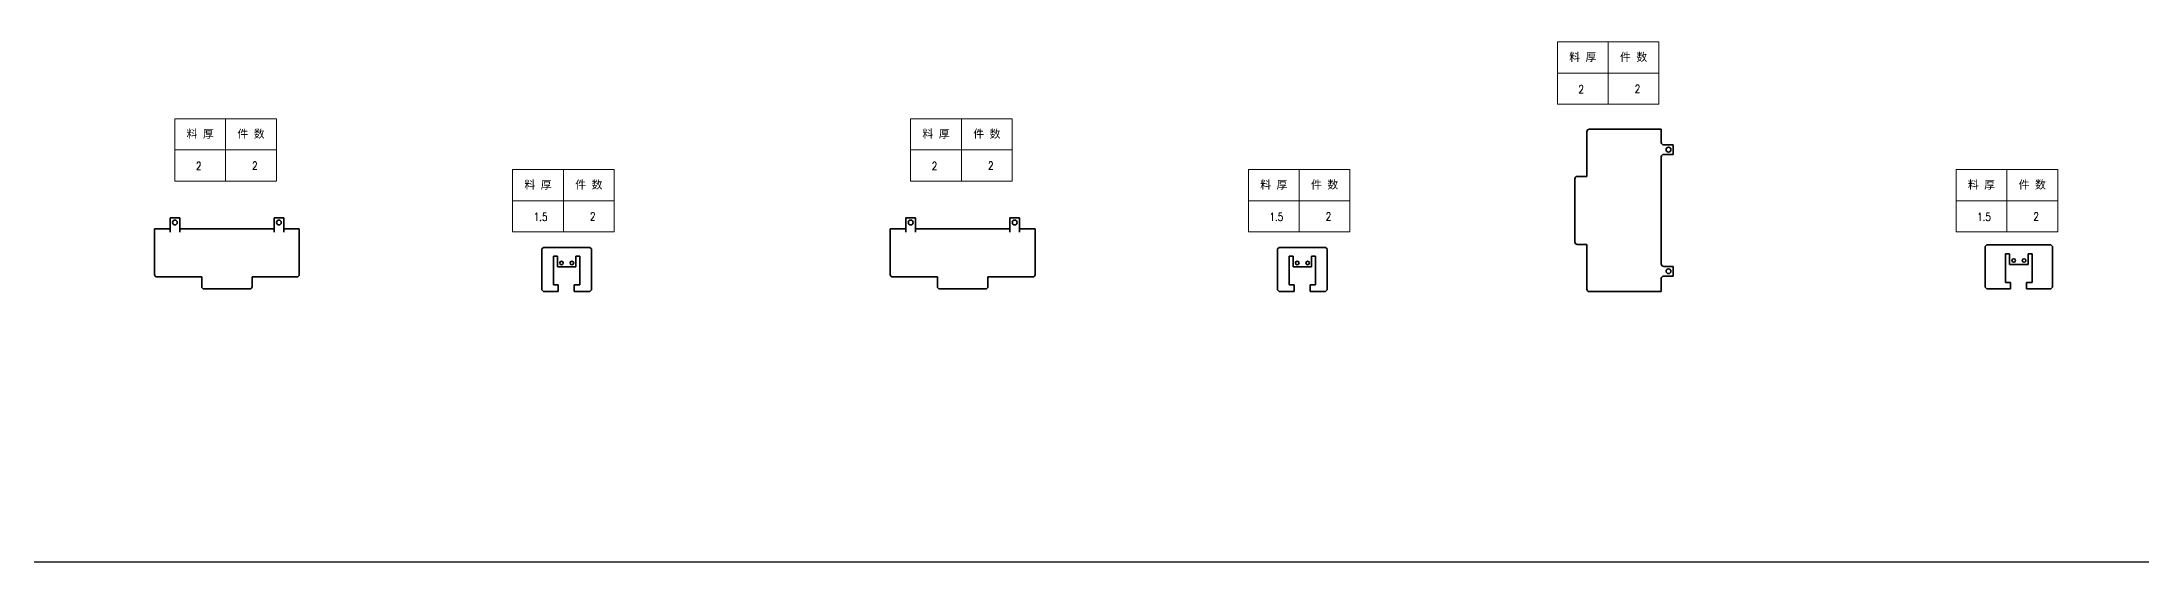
# Model space of a CAD drawing. Header units: millimetres. Extents: x 1201 to 11615, y -7347 to 2307.
# Drawn here: x 3825 to 6448, y 1516 to 2166 of the extents above; entities that cross this region are included whole.
import ezdxf
from ezdxf.enums import TextEntityAlignment as Align

# ---------------------------------------------------------------- set-up
doc = ezdxf.new("R2010")
doc.units = ezdxf.units.MM
doc.linetypes.add('AM_ISO02W050x2', pattern=[3.75, 3, -0.75])
for name, color, linetype, lineweight in [('DIM', 3, 'Continuous', 20), ('DRAWING', 7, 'Continuous', 35), ('HIDDEN', 1, 'AM_ISO02W050x2', 18)]:
    doc.layers.add(name, color=color, linetype=linetype, lineweight=lineweight)
doc.styles.add('DIM', font='romans.shx', dxfattribs={"width": 0.8, "bigfont": 'bigfont.shx'})
doc.styles.get("Standard").update_dxf_attribs({"font": 'arial.ttf'})

# ---------------------------------------------------------------- blocks, each defined once
blk = doc.blocks.new('*T31')
at = {"color": 0, "linetype": 'ByBlock', "lineweight": -2, "transparency": 16777216}
for p, q in [((0, 0), (127, 0)), ((0, 0), (0, -78)), ((63.5, 0), (63.5, -78)), ((127, 0), (127, -78)), ((0, -39), (127, -39)), ((0, -78), (127, -78))]:
    blk.add_line(p, q, dxfattribs=at)
at = {"color": 0, "transparency": 16777216, "char_height": 10, "width": 60.5, "attachment_point": 5}
for s, insert in [('{\\fSimSun|b0|i0|c134|p2;料 厚}', (31.75, -19.5)), ('{\\fSimSun|b0|i0|c134|p2;件 数}', (95.25, -19.5))]:
    blk.add_mtext(s, dxfattribs=dict(at, insert=insert))
blk = doc.blocks.new('拆图参数')
blk.add_blockref('*T31', (-63.5, 78))
at = {"style": 'DIM', "width": 0.8}
blk.add_attdef('6', text='', height=10, dxfattribs=at).set_placement((-37.1, 18.9), align=Align.MIDDLE_LEFT)
blk.add_attdef('1', text='', height=10, dxfattribs=at).set_placement((36.6, 19.3), align=Align.MIDDLE_CENTER)

msp = doc.modelspace()

# ---------------------------------------------------------------- linework, layer by layer
msp.add_line((1201.1, 1515.7), (11530.7, 1515.7))
at = {"layer": 'DRAWING', "lineweight": 35}
for p, q in [((5755.5, 2053.8), (5755.5, 2000.8)), ((5848.5, 2056.8), (5758.5, 2056.8)), ((5848.5, 2022.3), (5848.5, 2000.8)), ((5740.5, 1915.8), (5740.5, 1994.8)), ((5848.5, 1912.8), (5848.5, 1997.8)), ((3984.7, 1946.2), (3996.7, 1946.2)), ((4126.7, 1946.2), (4114.7, 1946.2)), ((4904.3, 1946.2), (4916.3, 1946.2)), ((5046.3, 1946.2), (5034.3, 1946.2)), ((3965.2, 1932.2), (3965.2, 1875.2)), ((4021.2, 1932.2), (3996.7, 1932.2)), ((4087.2, 1932.2), (4024.2, 1932.2)), ((4090.2, 1932.2), (4114.7, 1932.2)), ((4146.2, 1932.2), (4146.2, 1875.2)), ((4884.8, 1932.2), (4884.8, 1875.2)), ((4940.8, 1932.2), (4916.3, 1932.2)), ((5006.8, 1932.2), (4943.8, 1932.2)), ((5009.8, 1932.2), (5034.3, 1932.2)), ((5065.8, 1932.2), (5065.8, 1875.2)), ((4449.4, 1907.1), (4449.4, 1856.1)), ((4509.4, 1909.1), (4451.4, 1909.1)), ((4463.9, 1862.1), (4463.9, 1898.1)), ((4496.9, 1898.1), (4496.9, 1862.1)), ((4511.4, 1856.1), (4511.4, 1907.1)), ((5369, 1907.1), (5369, 1856.1)), ((5429, 1909.1), (5371, 1909.1)), ((5383.5, 1862.1), (5383.5, 1898.1)), ((5416.5, 1898.1), (5416.5, 1862.1)), ((5431, 1856.1), (5431, 1907.1)), ((5755.5, 1856.8), (5755.5, 1909.8)), ((5848.5, 1888.3), (5848.5, 1909.8)), ((6253.4, 1910.2), (6253.4, 1859.2)), ((6335.4, 1912.2), (6255.4, 1912.2)), ((6278.9, 1865.2), (6278.9, 1901.2)), ((6311.9, 1901.2), (6311.9, 1865.2)), ((6337.4, 1859.2), (6337.4, 1910.2)), ((3968.2, 1872.2), (4021.2, 1872.2)), ((4143.2, 1872.2), (4090.2, 1872.2)), ((4491.9, 1884.6), (4468.9, 1884.6)), ((4887.8, 1872.2), (4940.8, 1872.2)), ((5062.8, 1872.2), (5009.8, 1872.2)), ((5411.5, 1884.6), (5388.5, 1884.6)), ((6283.9, 1887.7), (6306.9, 1887.7)), ((4027.2, 1857.2), (4084.2, 1857.2)), ((4946.8, 1857.2), (5003.8, 1857.2)), ((5758.5, 1853.8), (5848.5, 1853.8)), ((6255.4, 1857.2), (6284.9, 1857.2)), ((6304.9, 1857.2), (6335.4, 1857.2))]:
    msp.add_line(p, q, dxfattribs=at)
at = {"layer": 'DRAWING', "lineweight": 35, "ltscale": 0.4125}
for p, q in [((5848.5, 2056.8), (5848.5, 2040.3)), ((5848.5, 1853.8), (5848.5, 1870.3))]:
    msp.add_line(p, q, dxfattribs=at)
at = {"layer": 'DRAWING', "lineweight": 35, "ltscale": 0.3}
for p, q in [((5851.5, 2037.3), (5863.5, 2037.3)), ((5851.5, 2025.3), (5863.5, 2025.3)), ((5863.5, 2025.3), (5863.5, 2037.3)), ((5851.5, 1885.3), (5863.5, 1885.3)), ((5851.5, 1873.3), (5863.5, 1873.3)), ((5863.5, 1885.3), (5863.5, 1873.3))]:
    msp.add_line(p, q, dxfattribs=at)
at = {"layer": 'DRAWING', "lineweight": 35, "ltscale": 0.075}
for p, q in [((5755.5, 1997.8), (5743.5, 1997.8)), ((5755.5, 2000.8), (5755.5, 1997.8)), ((5755.5, 2000.8), (5755.5, 1997.8)), ((5848.5, 2000.8), (5848.5, 1997.8)), ((5848.5, 2000.8), (5848.5, 1997.8)), ((4024.2, 1932.2), (4021.2, 1932.2)), ((4087.2, 1932.2), (4090.2, 1932.2)), ((4943.8, 1932.2), (4940.8, 1932.2)), ((5006.8, 1932.2), (5009.8, 1932.2)), ((5755.5, 1912.8), (5743.5, 1912.8)), ((5755.5, 1912.8), (5755.5, 1909.8)), ((5755.5, 1909.8), (5755.5, 1912.8)), ((5848.5, 1912.8), (5848.5, 1909.8)), ((5848.5, 1909.8), (5848.5, 1912.8)), ((4024.2, 1872.2), (4021.2, 1872.2)), ((4087.2, 1872.2), (4090.2, 1872.2)), ((4943.8, 1872.2), (4940.8, 1872.2)), ((5006.8, 1872.2), (5009.8, 1872.2))]:
    msp.add_line(p, q, dxfattribs=at)
at = {"layer": 'DRAWING', "lineweight": 35, "ltscale": 0.225}
for p, q in [((5752.5, 1997.8), (5743.5, 1997.8)), ((5752.5, 1912.8), (5743.5, 1912.8)), ((4024.2, 1869.2), (4024.2, 1860.2)), ((4087.2, 1869.2), (4087.2, 1860.2)), ((4943.8, 1869.2), (4943.8, 1860.2)), ((5006.8, 1869.2), (5006.8, 1860.2))]:
    msp.add_line(p, q, dxfattribs=at)
at = {"layer": 'DRAWING', "lineweight": 35, "ltscale": 0.05}
for p, q in [((3984.7, 1946.2), (3984.7, 1930.2)), ((3996.7, 1930.2), (3996.7, 1946.2)), ((4114.7, 1930.2), (4114.7, 1946.2)), ((4126.7, 1946.2), (4126.7, 1930.2)), ((4904.3, 1946.2), (4904.3, 1930.2)), ((4916.3, 1930.2), (4916.3, 1946.2)), ((5034.3, 1930.2), (5034.3, 1946.2)), ((5046.3, 1946.2), (5046.3, 1930.2)), ((4021.2, 1932.2), (4023.2, 1932.2)), ((4088.2, 1932.2), (4090.2, 1932.2)), ((4940.8, 1932.2), (4942.8, 1932.2)), ((5007.8, 1932.2), (5009.8, 1932.2)), ((4468.9, 1896.6), (4468.9, 1894.6)), ((4491.9, 1894.6), (4491.9, 1896.6)), ((5388.5, 1896.6), (5388.5, 1894.6)), ((5411.5, 1894.6), (5411.5, 1896.6)), ((6283.9, 1899.7), (6283.9, 1897.7)), ((6306.9, 1897.7), (6306.9, 1899.7)), ((4023.2, 1872.2), (4021.2, 1872.2)), ((4090.2, 1872.2), (4088.2, 1872.2)), ((4942.8, 1872.2), (4940.8, 1872.2)), ((5009.8, 1872.2), (5007.8, 1872.2))]:
    msp.add_line(p, q, dxfattribs=at)
at = {"layer": 'DRAWING', "lineweight": 35, "ltscale": 0.375}
for p, q in [((3984.7, 1928.2), (3984.7, 1946.2)), ((3996.7, 1928.2), (3996.7, 1946.2)), ((4114.7, 1928.2), (4114.7, 1946.2)), ((4126.7, 1928.2), (4126.7, 1946.2)), ((4904.3, 1928.2), (4904.3, 1946.2)), ((4916.3, 1928.2), (4916.3, 1946.2)), ((5034.3, 1928.2), (5034.3, 1946.2)), ((5046.3, 1928.2), (5046.3, 1946.2))]:
    msp.add_line(p, q, dxfattribs=at)
at = {"layer": 'DRAWING', "lineweight": 35, "ltscale": 0.4875}
for p, q in [((3984.7, 1932.2), (3965.2, 1932.2)), ((4126.7, 1932.2), (4146.2, 1932.2)), ((4904.3, 1932.2), (4884.8, 1932.2)), ((5046.3, 1932.2), (5065.8, 1932.2)), ((4489.9, 1854.1), (4509.4, 1854.1)), ((5409.5, 1854.1), (5429, 1854.1))]:
    msp.add_line(p, q, dxfattribs=at)
at = {"layer": 'DRAWING', "lineweight": 35, "ltscale": 0.025}
for p, q in [((4023.2, 1932.2), (4024.2, 1932.2)), ((4087.2, 1932.2), (4088.2, 1932.2)), ((4942.8, 1932.2), (4943.8, 1932.2)), ((5006.8, 1932.2), (5007.8, 1932.2)), ((4023.2, 1872.2), (4024.2, 1872.2)), ((4024.2, 1869.2), (4024.2, 1872.2)), ((4087.2, 1869.2), (4087.2, 1872.2)), ((4088.2, 1872.2), (4087.2, 1872.2)), ((4942.8, 1872.2), (4943.8, 1872.2)), ((4943.8, 1869.2), (4943.8, 1872.2)), ((5006.8, 1869.2), (5006.8, 1872.2)), ((5007.8, 1872.2), (5006.8, 1872.2))]:
    msp.add_line(p, q, dxfattribs=at)
at = {"layer": 'DRAWING', "lineweight": 35, "ltscale": 0.070711}
for p, q in [((4451.4, 1909.1), (4449.4, 1907.1)), ((4511.4, 1907.1), (4509.4, 1909.1)), ((5371, 1909.1), (5369, 1907.1)), ((5431, 1907.1), (5429, 1909.1)), ((6255.4, 1912.2), (6253.4, 1910.2)), ((6337.4, 1910.2), (6335.4, 1912.2)), ((4449.4, 1856.1), (4451.4, 1854.1)), ((4509.4, 1854.1), (4511.4, 1856.1)), ((5369, 1856.1), (5371, 1854.1)), ((5429, 1854.1), (5431, 1856.1)), ((6253.4, 1859.2), (6255.4, 1857.2)), ((6335.4, 1857.2), (6337.4, 1859.2))]:
    msp.add_line(p, q, dxfattribs=at)
at = {"layer": 'DRAWING', "lineweight": 35, "ltscale": 0.125}
for p, q in [((4463.9, 1898.1), (4468.9, 1898.1)), ((4491.9, 1898.1), (4496.9, 1898.1)), ((5383.5, 1898.1), (5388.5, 1898.1)), ((5411.5, 1898.1), (5416.5, 1898.1)), ((6278.9, 1901.2), (6283.9, 1901.2)), ((6306.9, 1901.2), (6311.9, 1901.2))]:
    msp.add_line(p, q, dxfattribs=at)
at = {"layer": 'DRAWING', "lineweight": 35, "ltscale": 0.0375}
for p, q in [((4468.9, 1898.1), (4468.9, 1896.6)), ((4468.9, 1894.6), (4468.9, 1893.1)), ((4491.9, 1896.6), (4491.9, 1898.1)), ((4491.9, 1894.6), (4491.9, 1893.1)), ((5388.5, 1898.1), (5388.5, 1896.6)), ((5388.5, 1894.6), (5388.5, 1893.1)), ((5411.5, 1896.6), (5411.5, 1898.1)), ((5411.5, 1894.6), (5411.5, 1893.1)), ((6283.9, 1901.2), (6283.9, 1899.7)), ((6283.9, 1897.7), (6283.9, 1896.2)), ((6306.9, 1899.7), (6306.9, 1901.2)), ((6306.9, 1897.7), (6306.9, 1896.2))]:
    msp.add_line(p, q, dxfattribs=at)
at = {"layer": 'DRAWING', "lineweight": 35, "ltscale": 0.0625}
for p, q in [((4468.9, 1892.1), (4468.9, 1894.6)), ((4491.9, 1894.6), (4491.9, 1892.1)), ((5388.5, 1892.1), (5388.5, 1894.6)), ((5411.5, 1894.6), (5411.5, 1892.1)), ((6283.9, 1897.7), (6283.9, 1895.2)), ((6306.9, 1895.2), (6306.9, 1897.7))]:
    msp.add_line(p, q, dxfattribs=at)
at = {"layer": 'DRAWING', "lineweight": 35, "ltscale": 0.1875}
for p, q in [((4468.9, 1892.1), (4468.9, 1884.6)), ((4491.9, 1884.6), (4491.9, 1892.1)), ((5388.5, 1892.1), (5388.5, 1884.6)), ((5411.5, 1884.6), (5411.5, 1892.1)), ((6283.9, 1887.7), (6283.9, 1895.2)), ((6306.9, 1895.2), (6306.9, 1887.7))]:
    msp.add_line(p, q, dxfattribs=at)
at = {"layer": 'DRAWING', "lineweight": 35, "ltscale": 0.15}
for p, q in [((6284.9, 1865.2), (6278.9, 1865.2)), ((4469.9, 1862.1), (4463.9, 1862.1)), ((5389.5, 1862.1), (5383.5, 1862.1))]:
    msp.add_line(p, q, dxfattribs=at)
at = {"layer": 'DRAWING', "lineweight": 35, "ltscale": 0.2}
for p, q in [((6284.9, 1857.2), (6284.9, 1865.2)), ((6304.9, 1865.2), (6304.9, 1857.2)), ((4469.9, 1854.1), (4469.9, 1862.1)), ((4489.9, 1862.1), (4489.9, 1854.1)), ((5389.5, 1854.1), (5389.5, 1862.1)), ((5409.5, 1862.1), (5409.5, 1854.1))]:
    msp.add_line(p, q, dxfattribs=at)
at = {"layer": 'DRAWING', "lineweight": 35, "ltscale": 0.175}
for p, q in [((6311.9, 1865.2), (6304.9, 1865.2)), ((4496.9, 1862.1), (4489.9, 1862.1)), ((5416.5, 1862.1), (5409.5, 1862.1))]:
    msp.add_line(p, q, dxfattribs=at)
at = {"layer": 'DRAWING', "lineweight": 35, "ltscale": 0.4625}
for p, q in [((4451.4, 1854.1), (4469.9, 1854.1)), ((5371, 1854.1), (5389.5, 1854.1))]:
    msp.add_line(p, q, dxfattribs=at)
at = {"layer": 'DRAWING', "lineweight": 35}
for centre, radius in [((5857.5, 2031.3), 3), ((3990.7, 1940.2), 3), ((4120.7, 1940.2), 3), ((4910.3, 1940.2), 3), ((5040.3, 1940.2), 3), ((4473.9, 1889.6), 2.25), ((4486.9, 1889.6), 2.25), ((5393.5, 1889.6), 2.25), ((5406.5, 1889.6), 2.25), ((6288.9, 1892.7), 2.25), ((6301.9, 1892.7), 2.25), ((5857.5, 1879.3), 3)]:
    msp.add_circle(centre, radius, dxfattribs=at)
for centre, start, end in [((5758.5, 2053.8), 90, 180), ((5851.5, 2040.3), 180, 270), ((5851.5, 2022.3), 90, 180), ((5743.5, 1994.8), 90, 180), ((5743.5, 1915.8), 180, 270), ((3968.2, 1875.2), 180, 270), ((4143.2, 1875.2), 270, 0), ((4887.8, 1875.2), 180, 270), ((5062.8, 1875.2), 270, 0), ((5851.5, 1888.3), 180, 270), ((5851.5, 1870.3), 90, 180), ((4027.2, 1860.2), 180, 270), ((4084.2, 1860.2), 270, 0), ((4946.8, 1860.2), 180, 270), ((5003.8, 1860.2), 270, 0), ((5758.5, 1856.8), 180, 270)]:
    msp.add_arc(centre, 3, start, end, dxfattribs=at)
at = {"layer": 'HIDDEN'}
for centre, start, end in [((5857.5, 2031.3), 15.8451, 28.6495), ((5857.5, 1879.3), 331.3505, 344.1549)]:
    msp.add_arc(centre, 3, start, end, dxfattribs=at)

# ---------------------------------------------------------------- block references
at = {"layer": 'DIM', "ltscale": 2}
for p, values in [((5782.1, 2088), {'1': '2', '6': '2'}), ((4054.1, 1992), {'1': '2', '6': '2'}), ((4973.8, 1992), {'1': '2', '6': '2'}), ((4476.3, 1928.4), {'1': '2', '6': '1.5'}), ((5395.9, 1928.4), {'1': '2', '6': '1.5'}), ((6280.4, 1928.4), {'1': '2', '6': '1.5'})]:
    msp.add_blockref('拆图参数', p, dxfattribs=at).add_auto_attribs(values)

doc.saveas('drawing.dxf')
